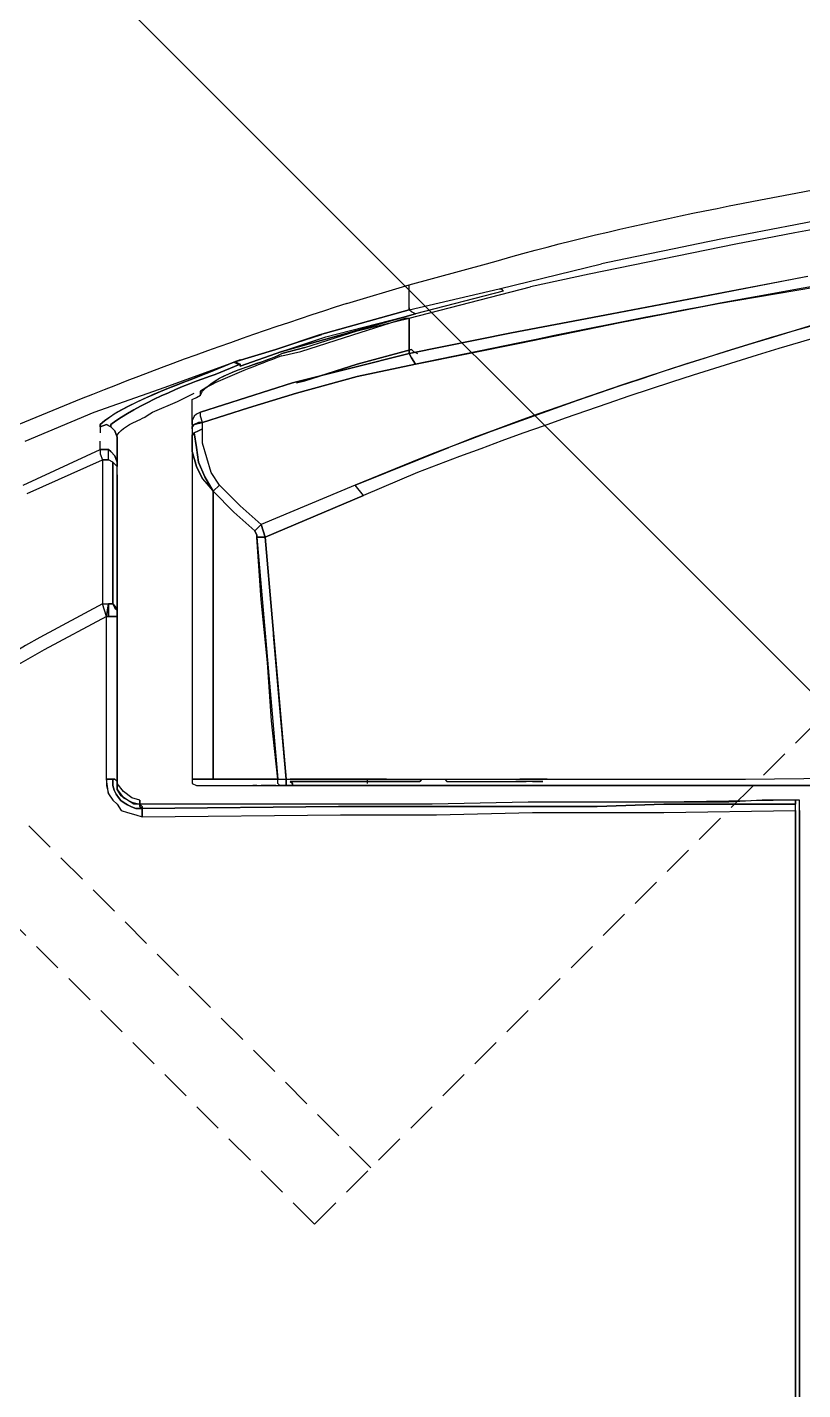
# Model space of a CAD drawing. Header units: millimetres. Extents: x 0 to 887, y -3549 to 0.
# Drawn here: x 218.15 to 224.56, y -2554.02 to -2542.75 of the extents above; entities that cross this region are included whole.
import ezdxf

# ---------------------------------------------------------------- set-up
doc = ezdxf.new("R2010")
doc.units = ezdxf.units.MM
doc.linetypes.add('HIDDEN', pattern=[0.375, 0.25, -0.125])
for name, color, linetype in [('02_(橋尚興華城後壁段)建築外部參考_TEST$0$A_建築_衛浴', 8, 'Continuous'), ('02_(橋尚興華城後壁段)排水底板管路外部參考$0$P_排水_配管線_SP', 6, 'Continuous'), ('03-P-另件', 51, 'HIDDEN'), ('TOILET', 9, 'Continuous')]:
    doc.layers.add(name, color=color, linetype=linetype)

# ---------------------------------------------------------------- blocks, each defined once
blk = doc.blocks.new('pbls100')
at = {"color": 0, "linetype": 'ByBlock'}
for p, q in [((-12.1, -6.36), (-12.1, 6.36)), ((-12.1, -5.7), (-2.9, -5.7)), ((-12.1, -6.36), (-2.9, -6.36))]:
    blk.add_line(p, q, dxfattribs=at)
blk = doc.blocks.new('*U47')
blk.add_blockref('pbls100', (0, 0))
blk = doc.blocks.new('A$C810d9bd0')
at = {"layer": '02_(橋尚興華城後壁段)建築外部參考_TEST$0$A_建築_衛浴'}
for p, q in [((94.265, -177.179), (94.903, -177.006)), ((95.007, -177.213), (95.853, -177.006)), ((97.562, -177.109), (95.939, -177.42)), ((96.751, -177.265), (97.545, -177.109)), ((93.747, -177.333), (94.265, -177.179)), ((94.265, -177.368), (94.265, -177.179)), ((94.265, -177.454), (95.266, -177.196)), ((94.265, -177.385), (95.007, -177.213)), ((95.007, -177.213), (95.025, -177.213)), ((95.025, -177.213), (95.042, -177.23)), ((96.82, -177.333), (97.631, -177.196)), ((95.042, -177.23), (94.317, -177.42)), ((95.939, -177.42), (96.751, -177.265)), ((96.008, -177.489), (96.82, -177.333)), ((93.523, -177.593), (94.265, -177.385)), ((94.265, -177.385), (93.523, -177.593)), ((94.317, -177.42), (93.575, -177.627)), ((93.575, -177.627), (94.317, -177.42)), ((93.575, -177.61), (94.317, -177.42)), ((94.265, -177.385), (94.265, -177.368)), ((94.265, -177.368), (94.265, -177.385)), ((94.282, -177.403), (94.265, -177.385)), ((94.317, -177.42), (94.282, -177.403)), ((95.11, -177.575), (95.939, -177.42)), ((95.939, -177.42), (95.11, -177.575)), ((93.402, -177.696), (93.833, -177.558)), ((93.799, -177.593), (94.23, -177.454)), ((93.833, -177.558), (94.265, -177.454)), ((94.23, -177.454), (94.265, -177.454)), ((94.265, -177.454), (94.265, -177.748)), ((94.265, -177.748), (94.265, -177.454)), ((95.179, -177.662), (96.008, -177.489)), ((93.54, -177.593), (93.108, -177.73)), ((93.16, -177.714), (93.523, -177.593)), ((93.523, -177.593), (93.16, -177.714)), ((93.211, -177.73), (93.575, -177.61)), ((93.575, -177.627), (93.211, -177.73)), ((93.211, -177.73), (93.575, -177.627)), ((93.367, -177.73), (93.799, -177.593)), ((94.265, -177.748), (95.11, -177.575)), ((95.11, -177.575), (94.265, -177.748)), ((95.162, -177.662), (94.317, -177.834)), ((94.317, -177.834), (95.179, -177.662)), ((92.814, -177.817), (93.16, -177.714)), ((93.16, -177.714), (92.814, -177.817)), ((93.211, -177.73), (92.866, -177.851)), ((92.866, -177.851), (93.211, -177.73)), ((92.866, -177.851), (93.211, -177.73)), ((93.402, -177.696), (93.211, -177.748)), ((93.211, -177.748), (93.402, -177.696)), ((93.211, -177.765), (93.367, -177.73)), ((94.265, -177.748), (93.781, -177.868)), ((93.781, -177.868), (94.265, -177.748)), ((94.282, -177.714), (93.833, -177.834)), ((93.833, -177.834), (94.282, -177.714)), ((94.282, -177.782), (94.265, -177.748)), ((94.265, -177.748), (94.282, -177.782)), ((94.282, -177.714), (94.299, -177.73)), ((94.317, -177.834), (94.282, -177.782)), ((94.282, -177.782), (94.317, -177.834)), ((94.299, -177.73), (94.333, -177.748)), ((92.245, -178.024), (92.814, -177.817)), ((92.814, -177.817), (92.607, -177.903)), ((92.607, -177.903), (92.814, -177.817)), ((92.866, -177.834), (92.659, -177.92)), ((92.659, -177.92), (92.866, -177.834)), ((92.866, -177.834), (92.659, -177.92)), ((92.866, -177.799), (92.814, -177.817)), ((92.814, -177.817), (92.849, -177.834)), ((92.832, -177.817), (92.866, -177.834)), ((92.849, -177.834), (92.866, -177.834)), ((92.866, -177.834), (92.866, -177.851)), ((92.866, -177.851), (92.866, -177.834)), ((92.866, -177.834), (92.866, -177.851)), ((93.781, -177.868), (93.298, -177.989)), ((93.298, -177.989), (93.781, -177.868)), ((93.833, -177.834), (93.402, -177.972)), ((93.402, -177.972), (93.833, -177.834)), ((94.317, -177.834), (93.833, -177.937)), ((93.833, -177.937), (94.317, -177.834)), ((93.298, -177.989), (92.538, -178.231)), ((92.538, -178.231), (93.298, -177.989)), ((93.833, -177.937), (93.332, -178.075)), ((93.332, -178.075), (93.833, -177.937)), ((93.332, -177.989), (93.402, -177.972)), ((93.402, -177.972), (93.332, -177.989)), ((91.658, -178.231), (92.245, -178.024)), ((92.349, -178.144), (92.486, -178.075)), ((92.469, -178.127), (92.504, -178.11)), ((92.469, -178.127), (92.504, -178.11)), ((92.469, -178.179), (92.469, -178.127)), ((92.469, -178.179), (92.469, -178.127)), ((92.504, -178.11), (92.538, -178.092)), ((92.504, -178.11), (92.538, -178.092)), ((92.538, -178.058), (92.59, -178.024)), ((92.59, -178.024), (92.538, -178.058)), ((92.538, -178.092), (92.556, -178.058)), ((92.538, -178.092), (92.538, -178.058)), ((93.332, -178.075), (92.935, -178.196)), ((92.935, -178.196), (93.332, -178.075)), ((91.088, -178.472), (91.658, -178.231)), ((92.141, -178.231), (92.349, -178.144)), ((92.469, -178.334), (92.469, -178.179)), ((92.538, -178.231), (92.504, -178.248)), ((92.538, -178.231), (92.504, -178.248)), ((92.538, -178.265), (92.538, -178.231)), ((92.538, -178.265), (92.538, -178.231)), ((92.935, -178.196), (92.556, -178.317)), ((92.556, -178.317), (92.935, -178.196)), ((91.761, -178.334), (91.709, -178.352)), ((91.709, -178.352), (91.709, -178.334)), ((91.709, -178.334), (91.709, -178.352)), ((91.709, -178.352), (91.761, -178.334)), ((91.761, -178.334), (91.709, -178.352)), ((91.709, -178.352), (91.709, -178.403)), ((91.796, -178.352), (91.761, -178.334)), ((91.761, -178.334), (91.796, -178.352)), ((91.796, -178.352), (91.761, -178.334)), ((91.796, -178.352), (91.796, -178.334)), ((91.796, -178.334), (91.796, -178.352)), ((91.796, -178.334), (91.796, -178.352)), ((91.831, -178.386), (91.796, -178.352)), ((91.796, -178.352), (91.831, -178.386)), ((92.486, -178.265), (92.469, -178.3)), ((92.486, -178.265), (92.469, -178.3)), ((92.469, -178.3), (92.469, -178.334)), ((92.469, -178.3), (92.469, -178.334)), ((92.469, -178.334), (92.469, -178.369)), ((92.469, -178.352), (92.486, -178.334)), ((92.486, -178.334), (92.469, -178.352)), ((92.469, -178.369), (92.469, -178.352)), ((92.469, -178.352), (92.469, -178.369)), ((92.504, -178.248), (92.486, -178.265)), ((92.504, -178.248), (92.486, -178.265)), ((92.486, -178.334), (92.556, -178.317)), ((92.521, -178.317), (92.486, -178.334)), ((92.556, -178.317), (92.521, -178.317)), ((92.556, -178.317), (92.538, -178.265)), ((92.556, -178.317), (92.538, -178.265)), ((92.556, -178.369), (92.556, -178.317)), ((92.556, -178.369), (92.556, -178.317)), ((91.848, -178.438), (91.831, -178.386)), ((91.831, -178.386), (91.848, -178.438)), ((91.848, -178.438), (91.848, -178.421)), ((91.848, -178.645), (91.848, -178.438)), ((91.848, -178.438), (91.848, -178.645)), ((91.848, -178.541), (91.848, -178.438)), ((92.469, -178.369), (92.469, -178.438)), ((92.469, -178.369), (92.469, -178.438)), ((92.486, -178.403), (92.469, -178.421)), ((92.469, -178.421), (92.486, -178.403)), ((92.469, -178.421), (92.469, -178.472)), ((92.469, -178.421), (92.469, -178.438)), ((92.469, -178.438), (92.469, -178.421)), ((92.469, -178.438), (92.469, -181.267)), ((92.469, -178.438), (92.469, -178.558)), ((92.469, -178.438), (92.469, -181.267)), ((92.469, -178.558), (92.469, -178.438)), ((92.521, -178.386), (92.486, -178.403)), ((92.486, -178.403), (92.521, -178.386)), ((92.486, -178.403), (92.504, -178.524)), ((92.504, -178.524), (92.486, -178.403)), ((92.556, -178.369), (92.521, -178.386)), ((92.521, -178.386), (92.556, -178.369)), ((92.556, -178.489), (92.556, -178.369)), ((92.556, -178.489), (92.556, -178.369)), ((91.071, -178.835), (91.709, -178.541)), ((91.709, -178.541), (91.709, -178.472)), ((91.709, -178.541), (91.709, -178.576)), ((91.778, -178.541), (91.709, -178.541)), ((91.709, -178.541), (91.778, -178.541)), ((91.778, -178.541), (91.709, -178.541)), ((91.709, -178.541), (91.709, -178.576)), ((91.709, -178.576), (91.727, -178.627)), ((91.709, -178.576), (91.727, -178.627)), ((91.778, -178.627), (91.778, -178.541)), ((91.778, -178.541), (91.796, -178.558)), ((91.778, -178.627), (91.778, -178.541)), ((91.778, -178.627), (91.778, -178.541)), ((91.778, -178.541), (91.796, -178.558)), ((91.796, -178.558), (91.778, -178.541)), ((91.796, -178.558), (91.831, -178.593)), ((91.831, -178.593), (91.796, -178.558)), ((91.848, -178.489), (91.848, -178.645)), ((92.469, -178.558), (92.504, -178.68)), ((92.504, -178.68), (92.469, -178.558)), ((92.504, -178.524), (92.521, -178.645)), ((92.521, -178.645), (92.504, -178.524)), ((92.59, -178.61), (92.556, -178.489)), ((92.59, -178.61), (92.556, -178.489)), ((93.816, -178.835), (94.593, -178.524)), ((91.106, -178.904), (91.727, -178.627)), ((91.727, -178.627), (91.778, -178.627)), ((91.727, -178.627), (91.727, -179.818)), ((91.778, -178.627), (91.727, -178.627)), ((91.727, -178.627), (91.778, -178.627)), ((91.727, -178.627), (91.727, -179.818)), ((91.813, -178.645), (91.778, -178.627)), ((91.813, -178.645), (91.778, -178.627)), ((91.813, -178.645), (91.778, -178.627)), ((91.813, -179.818), (91.813, -178.645)), ((91.831, -178.662), (91.813, -178.645)), ((91.813, -179.818), (91.813, -178.645)), ((91.813, -178.645), (91.813, -179.818)), ((91.831, -178.662), (91.813, -178.645)), ((91.813, -178.645), (91.831, -178.662)), ((91.831, -178.593), (91.848, -178.645)), ((91.848, -178.645), (91.831, -178.593)), ((91.848, -178.68), (91.831, -178.662)), ((91.848, -178.68), (91.831, -178.662)), ((91.831, -178.662), (91.848, -178.68)), ((91.848, -178.68), (91.848, -178.645)), ((91.848, -178.645), (91.848, -178.68)), ((91.848, -179.87), (91.848, -178.68)), ((91.848, -179.87), (91.848, -178.68)), ((92.504, -178.68), (92.556, -178.783)), ((92.556, -178.783), (92.504, -178.68)), ((92.521, -178.645), (92.573, -178.766)), ((92.573, -178.766), (92.521, -178.645)), ((92.625, -178.731), (92.59, -178.61)), ((92.625, -178.731), (92.59, -178.61)), ((94.282, -178.645), (93.816, -178.835)), ((91.848, -178.749), (91.848, -179.87)), ((92.556, -178.783), (92.642, -178.886)), ((92.607, -178.835), (92.556, -178.783)), ((92.573, -178.766), (92.642, -178.886)), ((92.642, -178.886), (92.573, -178.766)), ((92.694, -178.835), (92.625, -178.731)), ((92.694, -178.835), (92.625, -178.731)), ((94.333, -178.731), (93.885, -178.921)), ((92.642, -178.886), (92.607, -178.835)), ((92.642, -178.886), (92.694, -178.835)), ((92.694, -178.835), (92.642, -178.886)), ((92.642, -178.886), (92.814, -179.059)), ((92.814, -179.059), (92.642, -178.886)), ((92.642, -178.886), (92.642, -181.267)), ((92.642, -181.267), (92.642, -178.886)), ((92.866, -179.007), (92.694, -178.835)), ((92.866, -179.007), (92.694, -178.835)), ((93.816, -178.835), (93.039, -179.162)), ((93.816, -178.835), (93.039, -179.162)), ((93.885, -178.921), (93.816, -178.835)), ((93.039, -179.162), (92.866, -179.007)), ((93.039, -179.162), (92.866, -179.007)), ((93.074, -179.266), (93.885, -178.921)), ((93.885, -178.921), (93.074, -179.266)), ((92.814, -179.059), (92.987, -179.214)), ((92.987, -179.214), (92.814, -179.059)), ((93.039, -179.162), (92.987, -179.214)), ((92.987, -179.214), (93.039, -179.162)), ((92.987, -179.214), (93.004, -179.249)), ((93.004, -179.249), (92.987, -179.214)), ((93.004, -179.249), (93.004, -179.266)), ((93.004, -179.266), (93.004, -179.249)), ((93.039, -179.162), (93.056, -179.214)), ((93.056, -179.214), (93.039, -179.162)), ((93.056, -179.214), (93.074, -179.266)), ((93.074, -179.266), (93.056, -179.214)), ((93.074, -179.266), (93.004, -179.266)), ((93.004, -179.266), (93.177, -181.267)), ((93.004, -179.266), (93.074, -179.266)), ((93.039, -179.784), (93.004, -179.266)), ((93.246, -181.267), (93.074, -179.266)), ((93.074, -179.266), (93.246, -181.267)), ((91.727, -179.818), (91.209, -180.094)), ((91.727, -179.818), (91.778, -179.818)), ((91.727, -179.818), (91.778, -179.818)), ((91.761, -179.921), (91.727, -179.818)), ((91.761, -179.921), (91.727, -179.818)), ((91.727, -179.818), (91.778, -179.818)), ((91.761, -179.921), (91.778, -179.818)), ((91.778, -179.818), (91.761, -179.921)), ((91.778, -179.818), (91.813, -179.818)), ((91.778, -179.818), (91.813, -179.818)), ((91.813, -179.818), (91.778, -179.818)), ((91.778, -179.818), (91.778, -179.921)), ((91.813, -179.818), (91.831, -179.836)), ((91.813, -179.818), (91.831, -179.853)), ((91.831, -179.836), (91.813, -179.818)), ((93.091, -180.301), (93.039, -179.784)), ((91.761, -179.921), (91.244, -180.198)), ((91.761, -181.267), (91.761, -179.921)), ((91.848, -179.921), (91.761, -179.921)), ((91.761, -179.921), (91.848, -179.921)), ((91.761, -181.267), (91.761, -179.921)), ((91.778, -179.921), (91.761, -179.921)), ((91.778, -179.921), (91.848, -179.921)), ((91.831, -179.836), (91.848, -179.87)), ((91.848, -179.87), (91.831, -179.836)), ((91.831, -179.853), (91.848, -179.87)), ((91.848, -179.87), (91.848, -179.921)), ((91.848, -179.921), (91.848, -179.87)), ((91.848, -179.921), (91.848, -181.285)), ((91.848, -181.285), (91.848, -179.921)), ((91.848, -179.921), (91.848, -181.285)), ((93.143, -180.077), (93.143, -180.111)), ((93.194, -180.68), (93.143, -180.077)), ((93.143, -180.077), (93.246, -181.267)), ((93.125, -180.784), (93.091, -180.301)), ((93.246, -181.267), (93.194, -180.68)), ((93.177, -181.267), (93.125, -180.784)), ((91.778, -181.388), (91.761, -181.267)), ((91.761, -181.267), (91.813, -181.267)), ((91.813, -181.267), (91.761, -181.267)), ((91.813, -181.267), (91.761, -181.267)), ((91.761, -181.267), (91.761, -181.319)), ((91.813, -181.319), (91.813, -181.267)), ((91.813, -181.267), (91.813, -181.319)), ((91.813, -181.319), (91.813, -181.267)), ((91.813, -181.267), (91.831, -181.267)), ((91.831, -181.267), (91.813, -181.267)), ((91.831, -181.267), (91.813, -181.267)), ((91.831, -181.267), (91.848, -181.285)), ((91.848, -181.285), (91.831, -181.267)), ((91.848, -181.285), (91.831, -181.267)), ((91.848, -181.302), (91.848, -181.233)), ((91.848, -181.233), (91.848, -181.267)), ((91.848, -181.267), (91.848, -181.319)), ((92.469, -181.267), (92.469, -181.302)), ((92.642, -181.267), (92.469, -181.267)), ((92.469, -181.267), (92.469, -181.302)), ((92.469, -181.267), (92.642, -181.267)), ((92.642, -181.267), (92.573, -181.267)), ((92.573, -181.267), (92.642, -181.267)), ((93.177, -181.267), (92.642, -181.267)), ((92.642, -181.267), (93.177, -181.267)), ((92.866, -181.267), (92.763, -181.267)), ((92.763, -181.267), (92.866, -181.267)), ((92.935, -181.267), (93.074, -181.267)), ((93.108, -181.267), (92.953, -181.267)), ((93.108, -181.267), (92.97, -181.267)), ((92.97, -181.267), (93.108, -181.267)), ((93.091, -181.267), (93.108, -181.267)), ((93.108, -181.267), (93.091, -181.267)), ((93.177, -181.267), (93.108, -181.267)), ((93.108, -181.267), (93.177, -181.267)), ((93.125, -181.267), (93.108, -181.267)), ((93.177, -181.267), (93.246, -181.267)), ((93.177, -181.302), (93.177, -181.267)), ((93.177, -181.267), (93.246, -181.267)), ((93.177, -181.302), (93.177, -181.267)), ((93.211, -181.267), (93.246, -181.267)), ((93.246, -181.267), (95.128, -181.267)), ((93.246, -181.267), (93.246, -181.319)), ((93.246, -181.319), (93.246, -181.267)), ((93.246, -181.267), (95.128, -181.267)), ((93.575, -181.267), (93.281, -181.267)), ((94.006, -181.267), (93.281, -181.267)), ((93.281, -181.267), (93.729, -181.267)), ((93.902, -181.267), (93.298, -181.267)), ((93.298, -181.267), (93.575, -181.267)), ((93.298, -181.267), (94.006, -181.267)), ((93.92, -181.267), (93.902, -181.267)), ((93.92, -181.302), (93.92, -181.267)), ((94.006, -181.267), (94.075, -181.267)), ((94.075, -181.267), (94.006, -181.267)), ((94.368, -181.267), (94.351, -181.285)), ((94.351, -181.285), (94.368, -181.267)), ((94.558, -181.267), (94.576, -181.285)), ((95.128, -181.267), (95.68, -181.267)), ((95.249, -181.267), (95.179, -181.267)), ((95.179, -181.267), (95.249, -181.267)), ((95.266, -181.267), (95.249, -181.267)), ((95.266, -181.267), (95.404, -181.267)), ((95.404, -181.267), (95.266, -181.267)), ((95.68, -181.267), (97.044, -181.267)), ((97.044, -181.267), (98.373, -181.25)), ((91.761, -181.319), (91.778, -181.388)), ((91.778, -181.388), (91.813, -181.439)), ((91.848, -181.285), (91.848, -181.353)), ((91.848, -181.285), (91.848, -181.353)), ((91.848, -181.353), (91.848, -181.285)), ((91.9, -181.37), (91.848, -181.302)), ((91.848, -181.353), (91.9, -181.422)), ((91.848, -181.353), (91.9, -181.422)), ((91.882, -181.405), (91.848, -181.353)), ((91.969, -181.422), (91.9, -181.37)), ((92.469, -181.302), (92.504, -181.319)), ((92.469, -181.302), (92.504, -181.319)), ((92.504, -181.319), (92.659, -181.319)), ((92.504, -181.319), (92.659, -181.319)), ((92.659, -181.319), (93.194, -181.319)), ((92.659, -181.319), (93.194, -181.319)), ((93.004, -181.319), (92.97, -181.319)), ((92.97, -181.319), (93.056, -181.319)), ((92.97, -181.319), (93.074, -181.319)), ((93.074, -181.319), (93.039, -181.319)), ((93.16, -181.319), (93.074, -181.319)), ((93.194, -181.319), (93.177, -181.302)), ((93.194, -181.319), (93.177, -181.302)), ((93.246, -181.319), (93.194, -181.319)), ((93.194, -181.319), (93.246, -181.319)), ((93.246, -181.319), (95.11, -181.319)), ((95.11, -181.319), (93.246, -181.319)), ((93.298, -181.319), (93.263, -181.319)), ((94.333, -181.285), (93.281, -181.285)), ((93.281, -181.285), (94.333, -181.285)), ((93.298, -181.302), (93.281, -181.285)), ((93.281, -181.285), (93.298, -181.302)), ((93.298, -181.319), (93.298, -181.302)), ((93.298, -181.302), (93.298, -181.319)), ((94.351, -181.319), (93.298, -181.319)), ((93.971, -181.319), (93.298, -181.319)), ((93.298, -181.319), (93.712, -181.319)), ((93.298, -181.319), (93.575, -181.319)), ((94.351, -181.285), (94.333, -181.285)), ((94.333, -181.285), (94.351, -181.285)), ((94.403, -181.319), (94.351, -181.319)), ((94.645, -181.319), (94.541, -181.319)), ((94.576, -181.285), (94.627, -181.285)), ((94.627, -181.285), (95.007, -181.285)), ((94.627, -181.285), (95.007, -181.285)), ((95.025, -181.319), (94.645, -181.319)), ((95.007, -181.285), (95.094, -181.285)), ((95.007, -181.285), (95.232, -181.285)), ((95.387, -181.319), (95.025, -181.319)), ((95.11, -181.319), (95.542, -181.319)), ((95.542, -181.319), (95.11, -181.319)), ((95.37, -181.285), (95.145, -181.285)), ((95.283, -181.285), (95.37, -181.285)), ((95.456, -181.319), (95.387, -181.319)), ((95.542, -181.319), (95.663, -181.319)), ((95.663, -181.319), (95.542, -181.319)), ((95.663, -181.319), (98.356, -181.319)), ((98.356, -181.319), (95.663, -181.319)), ((91.813, -181.439), (91.848, -181.474)), ((91.848, -181.474), (91.882, -181.526)), ((91.934, -181.439), (91.882, -181.405)), ((91.9, -181.422), (91.969, -181.457)), ((91.9, -181.422), (91.969, -181.457)), ((91.986, -181.474), (91.934, -181.439)), ((92.037, -181.439), (91.969, -181.422)), ((91.969, -181.457), (92.037, -181.474)), ((91.969, -181.457), (92.037, -181.474)), ((92.037, -181.474), (91.986, -181.474)), ((92.055, -181.509), (92.003, -181.509)), ((92.003, -181.509), (92.055, -181.509)), ((92.055, -181.509), (92.003, -181.509)), ((92.037, -181.474), (92.037, -181.439)), ((92.037, -181.474), (92.037, -181.439)), ((92.037, -181.439), (92.037, -181.474)), ((94.454, -181.474), (92.037, -181.474)), ((92.037, -181.474), (92.037, -181.492)), ((92.037, -181.492), (92.037, -181.474)), ((92.037, -181.474), (92.055, -181.492)), ((92.037, -181.492), (92.055, -181.509)), ((92.055, -181.509), (92.037, -181.492)), ((93.678, -181.492), (92.055, -181.509)), ((92.055, -181.492), (92.055, -181.509)), ((93.678, -181.492), (92.055, -181.509)), ((92.055, -181.509), (93.678, -181.492)), ((92.055, -181.509), (92.055, -181.578)), ((92.055, -181.509), (92.055, -181.578)), ((92.055, -181.578), (92.055, -181.509)), ((95.266, -181.492), (93.678, -181.492)), ((95.266, -181.492), (93.678, -181.492)), ((93.678, -181.492), (95.266, -181.492)), ((95.249, -181.457), (94.454, -181.474)), ((96.906, -181.457), (95.249, -181.457)), ((96.354, -181.457), (95.249, -181.457)), ((95.819, -181.492), (95.266, -181.492)), ((95.266, -181.492), (95.819, -181.492)), ((95.819, -181.492), (95.266, -181.492)), ((96.371, -181.474), (95.819, -181.492)), ((95.819, -181.492), (96.371, -181.474)), ((96.371, -181.474), (95.819, -181.492)), ((97.459, -181.439), (96.354, -181.457)), ((97.459, -181.474), (96.371, -181.474)), ((96.371, -181.474), (97.459, -181.474)), ((97.459, -181.474), (96.371, -181.474)), ((97.182, -181.439), (96.906, -181.457)), ((97.493, -181.439), (97.182, -181.439)), ((97.459, -181.439), (97.459, -181.474)), ((97.459, -181.474), (97.459, -181.439)), ((97.459, -181.526), (97.459, -181.474)), ((97.459, -181.526), (97.459, -181.474)), ((97.493, -181.526), (97.493, -181.439)), ((91.882, -181.526), (91.934, -181.543)), ((91.934, -181.543), (92.003, -181.561)), ((92.003, -181.561), (92.055, -181.578)), ((92.003, -181.561), (92.055, -181.578)), ((92.055, -181.578), (93.695, -181.561)), ((92.055, -181.578), (93.695, -181.561)), ((93.695, -181.561), (94.489, -181.561)), ((93.695, -181.561), (94.489, -181.561)), ((94.489, -181.561), (95.283, -181.543)), ((94.489, -181.561), (95.283, -181.543)), ((95.283, -181.543), (96.371, -181.543)), ((95.283, -181.543), (96.371, -181.543)), ((96.371, -181.543), (97.459, -181.526)), ((96.371, -181.543), (97.459, -181.526)), ((97.459, -181.526), (97.459, -182.095)), ((97.459, -196.449), (97.459, -181.526)), ((97.493, -196.449), (97.493, -181.526)), ((97.493, -181.526), (97.493, -196.449))]:
    blk.add_line(p, q, dxfattribs=at)
for centre, radius, start, end in [((112.919, -258.127), 82.834, 91.33198, 102.30441), ((112.915, -257.288), 82.075, 92.86094, 101.99804), ((109.055, -216.58), 40.712, 102.3834, 110.8078), ((111.876, -258.036), 82.094, 98.28397, 101.7471), ((109.442, -217.862), 41.946, 102.9892, 111.1114), ((103.692, -208.487), 32.702, 107.704, 113.3917)]:
    blk.add_arc(centre, radius, start, end, dxfattribs=at)
for points in [[(94.903, -177.006), (95.975, -176.692), (97.035, -176.496), (98.131, -176.298)], [(99.962, -176.885), (98.037, -177.362), (96.125, -177.907), (94.282, -178.645)], [(92.556, -178.058), (92.706, -177.89), (93.021, -177.842), (93.211, -177.748)], [(92.59, -178.024), (92.768, -177.876), (93.008, -177.846), (93.211, -177.748)], [(93.211, -177.765), (93.001, -177.846), (92.792, -177.924), (92.59, -178.024)], [(92.607, -177.903), (92.39, -177.989), (91.883, -178.171), (91.709, -178.334)], [(91.709, -178.334), (91.869, -178.171), (92.398, -177.99), (92.607, -177.903)], [(92.659, -177.92), (92.403, -178.005), (92.015, -178.171), (91.796, -178.334)], [(91.796, -178.334), (92.015, -178.171), (92.403, -178.005), (92.659, -177.92)], [(91.796, -178.334), (92.015, -178.171), (92.403, -178.005), (92.659, -177.92)], [(91.848, -178.421), (91.943, -178.305), (92.02, -178.321), (92.141, -178.231)], [(91.209, -180.094), (88.697, -181.548), (86.706, -183.443), (85.408, -186.063)], [(91.244, -180.198), (88.777, -181.595), (86.762, -183.561), (85.495, -186.115)], [(91.813, -181.319), (91.842, -181.433), (91.901, -181.471), (92.003, -181.509)], [(92.003, -181.509), (91.901, -181.471), (91.842, -181.433), (91.813, -181.319)], [(92.003, -181.509), (91.901, -181.471), (91.842, -181.433), (91.813, -181.319)], [(97.459, -182.095), (97.459, -186.759), (97.459, -191.423), (97.459, -196.087)]]:
    blk.add_open_spline(points, degree=3, dxfattribs=at)
at = {"layer": '02_(橋尚興華城後壁段)排水底板管路外部參考$0$P_排水_配管線_SP', "ltscale": 0.8}
blk.add_line((89.021, -171.979), (113.673, -196.63), dxfattribs=at)
at = {"layer": 'TOILET'}
for p, q in [((94.265, -177.179), (94.903, -177.006)), ((95.007, -177.213), (95.853, -177.006)), ((97.562, -177.109), (95.939, -177.42)), ((96.751, -177.265), (97.545, -177.109)), ((93.747, -177.333), (94.265, -177.179)), ((94.265, -177.368), (94.265, -177.179)), ((94.265, -177.454), (95.266, -177.196)), ((94.265, -177.385), (95.007, -177.213)), ((95.007, -177.213), (95.025, -177.213)), ((95.025, -177.213), (95.042, -177.23)), ((96.82, -177.333), (97.631, -177.196)), ((95.042, -177.23), (94.317, -177.42)), ((95.939, -177.42), (96.751, -177.265)), ((96.008, -177.489), (96.82, -177.333)), ((93.523, -177.593), (94.265, -177.385)), ((94.265, -177.385), (93.523, -177.593)), ((94.317, -177.42), (93.575, -177.627)), ((93.575, -177.627), (94.317, -177.42)), ((93.575, -177.61), (94.317, -177.42)), ((94.265, -177.385), (94.265, -177.368)), ((94.265, -177.368), (94.265, -177.385)), ((94.282, -177.403), (94.265, -177.385)), ((94.317, -177.42), (94.282, -177.403)), ((95.11, -177.575), (95.939, -177.42)), ((95.939, -177.42), (95.11, -177.575)), ((93.402, -177.696), (93.833, -177.558)), ((93.799, -177.593), (94.23, -177.454)), ((93.833, -177.558), (94.265, -177.454)), ((94.23, -177.454), (94.265, -177.454)), ((94.265, -177.454), (94.265, -177.454)), ((94.265, -177.454), (94.265, -177.748)), ((94.265, -177.748), (94.265, -177.454)), ((95.179, -177.662), (96.008, -177.489)), ((93.54, -177.593), (93.108, -177.73)), ((93.16, -177.714), (93.523, -177.593)), ((93.523, -177.593), (93.16, -177.714)), ((93.211, -177.73), (93.575, -177.61)), ((93.575, -177.627), (93.211, -177.73)), ((93.211, -177.73), (93.575, -177.627)), ((93.367, -177.73), (93.799, -177.593)), ((94.265, -177.748), (95.11, -177.575)), ((95.11, -177.575), (94.265, -177.748)), ((95.162, -177.662), (94.317, -177.834)), ((94.317, -177.834), (95.179, -177.662)), ((92.814, -177.817), (93.16, -177.714)), ((93.16, -177.714), (92.814, -177.817)), ((93.211, -177.73), (92.866, -177.851)), ((92.866, -177.851), (93.211, -177.73)), ((92.866, -177.851), (93.211, -177.73)), ((93.402, -177.696), (93.211, -177.748)), ((93.211, -177.748), (93.402, -177.696)), ((93.211, -177.765), (93.367, -177.73)), ((94.265, -177.748), (93.781, -177.868)), ((93.781, -177.868), (94.265, -177.748)), ((94.282, -177.714), (93.833, -177.834)), ((93.833, -177.834), (94.282, -177.714)), ((94.282, -177.782), (94.265, -177.748)), ((94.265, -177.748), (94.282, -177.782)), ((94.282, -177.714), (94.299, -177.73)), ((94.317, -177.834), (94.282, -177.782)), ((94.282, -177.782), (94.317, -177.834)), ((94.299, -177.73), (94.333, -177.748)), ((92.245, -178.024), (92.814, -177.817)), ((92.814, -177.817), (92.607, -177.903)), ((92.607, -177.903), (92.814, -177.817)), ((92.866, -177.834), (92.659, -177.92)), ((92.659, -177.92), (92.866, -177.834)), ((92.866, -177.834), (92.659, -177.92)), ((92.866, -177.799), (92.814, -177.817)), ((92.814, -177.817), (92.849, -177.834)), ((92.832, -177.817), (92.866, -177.834)), ((92.849, -177.834), (92.866, -177.834)), ((92.866, -177.834), (92.866, -177.851)), ((92.866, -177.851), (92.866, -177.834)), ((92.866, -177.834), (92.866, -177.851)), ((93.781, -177.868), (93.298, -177.989)), ((93.298, -177.989), (93.781, -177.868)), ((93.833, -177.834), (93.402, -177.972)), ((93.402, -177.972), (93.833, -177.834)), ((94.317, -177.834), (93.833, -177.937)), ((93.833, -177.937), (94.317, -177.834)), ((94.317, -177.834), (94.317, -177.834)), ((93.298, -177.989), (92.538, -178.231)), ((92.538, -178.231), (93.298, -177.989)), ((93.833, -177.937), (93.332, -178.075)), ((93.332, -178.075), (93.833, -177.937)), ((93.332, -177.989), (93.402, -177.972)), ((93.402, -177.972), (93.332, -177.989)), ((91.658, -178.231), (92.245, -178.024)), ((92.349, -178.144), (92.486, -178.075)), ((92.469, -178.127), (92.504, -178.11)), ((92.469, -178.127), (92.504, -178.11)), ((92.469, -178.179), (92.469, -178.127)), ((92.469, -178.179), (92.469, -178.127)), ((92.504, -178.11), (92.538, -178.092)), ((92.504, -178.11), (92.538, -178.092)), ((92.538, -178.058), (92.59, -178.024)), ((92.59, -178.024), (92.538, -178.058)), ((92.538, -178.092), (92.556, -178.058)), ((92.538, -178.092), (92.538, -178.058)), ((93.332, -178.075), (92.935, -178.196)), ((92.935, -178.196), (93.332, -178.075)), ((91.088, -178.472), (91.658, -178.231)), ((92.141, -178.231), (92.349, -178.144)), ((92.469, -178.334), (92.469, -178.179)), ((92.538, -178.231), (92.504, -178.248)), ((92.538, -178.231), (92.504, -178.248)), ((92.538, -178.265), (92.538, -178.231)), ((92.538, -178.265), (92.538, -178.231)), ((92.935, -178.196), (92.556, -178.317)), ((92.556, -178.317), (92.935, -178.196)), ((91.761, -178.334), (91.709, -178.352)), ((91.709, -178.352), (91.709, -178.334)), ((91.709, -178.334), (91.709, -178.352)), ((91.709, -178.352), (91.761, -178.334)), ((91.761, -178.334), (91.709, -178.352)), ((91.709, -178.352), (91.709, -178.403)), ((91.796, -178.352), (91.761, -178.334)), ((91.761, -178.334), (91.796, -178.352)), ((91.796, -178.352), (91.761, -178.334)), ((91.796, -178.352), (91.796, -178.334)), ((91.796, -178.334), (91.796, -178.352)), ((91.796, -178.334), (91.796, -178.352)), ((91.831, -178.386), (91.796, -178.352)), ((91.796, -178.352), (91.831, -178.386)), ((92.486, -178.265), (92.469, -178.3)), ((92.486, -178.265), (92.469, -178.3)), ((92.469, -178.3), (92.469, -178.334)), ((92.469, -178.3), (92.469, -178.334)), ((92.469, -178.334), (92.469, -178.369)), ((92.469, -178.352), (92.486, -178.334)), ((92.486, -178.334), (92.469, -178.352)), ((92.469, -178.369), (92.469, -178.352)), ((92.469, -178.352), (92.469, -178.369)), ((92.504, -178.248), (92.486, -178.265)), ((92.504, -178.248), (92.486, -178.265)), ((92.486, -178.334), (92.556, -178.317)), ((92.521, -178.317), (92.486, -178.334)), ((92.556, -178.317), (92.521, -178.317)), ((92.556, -178.317), (92.538, -178.265)), ((92.556, -178.317), (92.538, -178.265)), ((92.556, -178.369), (92.556, -178.317)), ((92.556, -178.369), (92.556, -178.317)), ((91.848, -178.438), (91.831, -178.386)), ((91.831, -178.386), (91.848, -178.438)), ((91.848, -178.438), (91.848, -178.421)), ((91.848, -178.645), (91.848, -178.438)), ((91.848, -178.438), (91.848, -178.645)), ((91.848, -178.541), (91.848, -178.438)), ((92.469, -178.369), (92.469, -178.438)), ((92.469, -178.369), (92.469, -178.438)), ((92.486, -178.403), (92.469, -178.421)), ((92.469, -178.421), (92.486, -178.403)), ((92.469, -178.421), (92.469, -178.472)), ((92.469, -178.421), (92.469, -178.438)), ((92.469, -178.438), (92.469, -178.421)), ((92.469, -178.438), (92.469, -181.267)), ((92.469, -178.438), (92.469, -178.558)), ((92.469, -178.438), (92.469, -181.267)), ((92.469, -178.558), (92.469, -178.438)), ((92.521, -178.386), (92.486, -178.403)), ((92.486, -178.403), (92.521, -178.386)), ((92.486, -178.403), (92.504, -178.524)), ((92.504, -178.524), (92.486, -178.403)), ((92.556, -178.369), (92.521, -178.386)), ((92.521, -178.386), (92.556, -178.369)), ((92.556, -178.489), (92.556, -178.369)), ((92.556, -178.489), (92.556, -178.369)), ((91.071, -178.835), (91.709, -178.541)), ((91.709, -178.541), (91.709, -178.472)), ((91.709, -178.541), (91.709, -178.576)), ((91.778, -178.541), (91.709, -178.541)), ((91.709, -178.541), (91.778, -178.541)), ((91.778, -178.541), (91.709, -178.541)), ((91.709, -178.541), (91.709, -178.576)), ((91.709, -178.576), (91.727, -178.627)), ((91.709, -178.576), (91.727, -178.627)), ((91.778, -178.627), (91.778, -178.541)), ((91.778, -178.541), (91.796, -178.558)), ((91.778, -178.627), (91.778, -178.541)), ((91.778, -178.627), (91.778, -178.541)), ((91.778, -178.541), (91.796, -178.558)), ((91.796, -178.558), (91.778, -178.541)), ((91.796, -178.558), (91.831, -178.593)), ((91.831, -178.593), (91.796, -178.558)), ((91.848, -178.489), (91.848, -178.645)), ((92.469, -178.558), (92.504, -178.68)), ((92.504, -178.68), (92.469, -178.558)), ((92.504, -178.524), (92.521, -178.645)), ((92.521, -178.645), (92.504, -178.524)), ((92.59, -178.61), (92.556, -178.489)), ((92.59, -178.61), (92.556, -178.489)), ((93.816, -178.835), (94.593, -178.524)), ((91.106, -178.904), (91.727, -178.627)), ((91.727, -178.627), (91.778, -178.627)), ((91.727, -178.627), (91.727, -179.818)), ((91.778, -178.627), (91.727, -178.627)), ((91.727, -178.627), (91.778, -178.627)), ((91.727, -178.627), (91.727, -179.818)), ((91.813, -178.645), (91.778, -178.627)), ((91.813, -178.645), (91.778, -178.627)), ((91.813, -178.645), (91.778, -178.627)), ((91.813, -179.818), (91.813, -178.645)), ((91.831, -178.662), (91.813, -178.645)), ((91.813, -179.818), (91.813, -178.645)), ((91.813, -178.645), (91.813, -179.818)), ((91.831, -178.662), (91.813, -178.645)), ((91.813, -178.645), (91.831, -178.662)), ((91.831, -178.593), (91.848, -178.645)), ((91.848, -178.645), (91.831, -178.593)), ((91.848, -178.68), (91.831, -178.662)), ((91.848, -178.68), (91.831, -178.662)), ((91.831, -178.662), (91.848, -178.68)), ((91.848, -178.68), (91.848, -178.645)), ((91.848, -178.645), (91.848, -178.68)), ((91.848, -179.87), (91.848, -178.68)), ((91.848, -179.87), (91.848, -178.68)), ((92.504, -178.68), (92.556, -178.783)), ((92.556, -178.783), (92.504, -178.68)), ((92.521, -178.645), (92.573, -178.766)), ((92.573, -178.766), (92.521, -178.645)), ((92.625, -178.731), (92.59, -178.61)), ((92.625, -178.731), (92.59, -178.61)), ((94.282, -178.645), (93.816, -178.835)), ((91.848, -178.749), (91.848, -179.87)), ((92.556, -178.783), (92.642, -178.886)), ((92.607, -178.835), (92.556, -178.783)), ((92.573, -178.766), (92.642, -178.886)), ((92.642, -178.886), (92.573, -178.766)), ((92.694, -178.835), (92.625, -178.731)), ((92.694, -178.835), (92.625, -178.731)), ((94.333, -178.731), (93.885, -178.921)), ((92.642, -178.886), (92.607, -178.835)), ((92.642, -178.886), (92.694, -178.835)), ((92.694, -178.835), (92.642, -178.886)), ((92.642, -178.886), (92.814, -179.059)), ((92.814, -179.059), (92.642, -178.886)), ((92.642, -178.886), (92.642, -181.267)), ((92.642, -181.267), (92.642, -178.886)), ((92.866, -179.007), (92.694, -178.835)), ((92.866, -179.007), (92.694, -178.835)), ((93.816, -178.835), (93.039, -179.162)), ((93.816, -178.835), (93.039, -179.162)), ((93.885, -178.921), (93.816, -178.835)), ((93.039, -179.162), (92.866, -179.007)), ((93.039, -179.162), (92.866, -179.007)), ((93.074, -179.266), (93.885, -178.921)), ((93.885, -178.921), (93.074, -179.266)), ((92.814, -179.059), (92.987, -179.214)), ((92.987, -179.214), (92.814, -179.059)), ((93.039, -179.162), (92.987, -179.214)), ((92.987, -179.214), (93.039, -179.162)), ((92.987, -179.214), (93.004, -179.249)), ((93.004, -179.249), (92.987, -179.214)), ((93.004, -179.249), (93.004, -179.266)), ((93.004, -179.266), (93.004, -179.249)), ((93.039, -179.162), (93.056, -179.214)), ((93.056, -179.214), (93.039, -179.162)), ((93.056, -179.214), (93.074, -179.266)), ((93.074, -179.266), (93.056, -179.214)), ((93.074, -179.266), (93.004, -179.266)), ((93.004, -179.266), (93.177, -181.267)), ((93.004, -179.266), (93.074, -179.266)), ((93.039, -179.784), (93.004, -179.266)), ((93.246, -181.267), (93.074, -179.266)), ((93.074, -179.266), (93.246, -181.267)), ((91.727, -179.818), (91.209, -180.094)), ((91.727, -179.818), (91.778, -179.818)), ((91.727, -179.818), (91.778, -179.818)), ((91.761, -179.921), (91.727, -179.818)), ((91.761, -179.921), (91.727, -179.818)), ((91.727, -179.818), (91.778, -179.818)), ((91.761, -179.921), (91.778, -179.818)), ((91.778, -179.818), (91.761, -179.921)), ((91.778, -179.818), (91.813, -179.818)), ((91.778, -179.818), (91.813, -179.818)), ((91.813, -179.818), (91.778, -179.818)), ((91.778, -179.818), (91.778, -179.921)), ((91.813, -179.818), (91.831, -179.836)), ((91.813, -179.818), (91.831, -179.853)), ((91.831, -179.836), (91.813, -179.818)), ((93.091, -180.301), (93.039, -179.784)), ((91.761, -179.921), (91.244, -180.198)), ((91.761, -181.267), (91.761, -179.921)), ((91.848, -179.921), (91.761, -179.921)), ((91.761, -179.921), (91.848, -179.921)), ((91.761, -181.267), (91.761, -179.921)), ((91.778, -179.921), (91.761, -179.921)), ((91.778, -179.921), (91.848, -179.921)), ((91.831, -179.836), (91.848, -179.87)), ((91.848, -179.87), (91.831, -179.836)), ((91.831, -179.853), (91.848, -179.87)), ((91.848, -179.87), (91.848, -179.921)), ((91.848, -179.921), (91.848, -179.87)), ((91.848, -179.921), (91.848, -181.285)), ((91.848, -181.285), (91.848, -179.921)), ((91.848, -179.921), (91.848, -181.285)), ((93.143, -180.077), (93.143, -180.111)), ((93.194, -180.68), (93.143, -180.077)), ((93.143, -180.077), (93.246, -181.267)), ((93.125, -180.784), (93.091, -180.301)), ((93.246, -181.267), (93.194, -180.68)), ((93.177, -181.267), (93.125, -180.784)), ((91.778, -181.388), (91.761, -181.267)), ((91.761, -181.267), (91.813, -181.267)), ((91.813, -181.267), (91.761, -181.267)), ((91.813, -181.267), (91.761, -181.267)), ((91.761, -181.267), (91.761, -181.319)), ((91.813, -181.319), (91.813, -181.267)), ((91.813, -181.267), (91.813, -181.319)), ((91.813, -181.319), (91.813, -181.267)), ((91.813, -181.267), (91.831, -181.267)), ((91.831, -181.267), (91.813, -181.267)), ((91.831, -181.267), (91.813, -181.267)), ((91.831, -181.267), (91.848, -181.285)), ((91.848, -181.285), (91.831, -181.267)), ((91.848, -181.285), (91.831, -181.267)), ((91.848, -181.302), (91.848, -181.233)), ((91.848, -181.233), (91.848, -181.267)), ((91.848, -181.267), (91.848, -181.319)), ((92.469, -181.267), (92.469, -181.302)), ((92.642, -181.267), (92.469, -181.267)), ((92.469, -181.267), (92.469, -181.302)), ((92.469, -181.267), (92.642, -181.267)), ((92.642, -181.267), (92.573, -181.267)), ((92.573, -181.267), (92.642, -181.267)), ((93.177, -181.267), (92.642, -181.267)), ((92.642, -181.267), (93.177, -181.267)), ((92.763, -181.267), (92.763, -181.267)), ((92.866, -181.267), (92.763, -181.267)), ((92.763, -181.267), (92.866, -181.267)), ((92.935, -181.267), (93.074, -181.267)), ((93.108, -181.267), (92.953, -181.267)), ((93.108, -181.267), (92.97, -181.267)), ((92.97, -181.267), (93.108, -181.267)), ((93.091, -181.267), (93.108, -181.267)), ((93.108, -181.267), (93.091, -181.267)), ((93.177, -181.267), (93.108, -181.267)), ((93.108, -181.267), (93.177, -181.267)), ((93.125, -181.267), (93.108, -181.267)), ((93.177, -181.267), (93.246, -181.267)), ((93.177, -181.302), (93.177, -181.267)), ((93.177, -181.267), (93.246, -181.267)), ((93.177, -181.302), (93.177, -181.267)), ((93.211, -181.267), (93.246, -181.267)), ((93.246, -181.267), (95.128, -181.267)), ((93.246, -181.267), (93.246, -181.319)), ((93.246, -181.319), (93.246, -181.267)), ((93.246, -181.267), (95.128, -181.267)), ((93.575, -181.267), (93.281, -181.267)), ((94.006, -181.267), (93.281, -181.267)), ((93.281, -181.267), (93.729, -181.267)), ((93.902, -181.267), (93.298, -181.267)), ((93.298, -181.267), (93.575, -181.267)), ((93.298, -181.267), (94.006, -181.267)), ((93.92, -181.267), (93.902, -181.267)), ((93.92, -181.302), (93.92, -181.267)), ((94.006, -181.267), (94.075, -181.267)), ((94.075, -181.267), (94.006, -181.267)), ((94.368, -181.267), (94.351, -181.285)), ((94.351, -181.285), (94.368, -181.267)), ((94.558, -181.267), (94.576, -181.285)), ((95.128, -181.267), (95.68, -181.267)), ((95.249, -181.267), (95.179, -181.267)), ((95.179, -181.267), (95.249, -181.267)), ((95.266, -181.267), (95.249, -181.267)), ((95.266, -181.267), (95.404, -181.267)), ((95.404, -181.267), (95.266, -181.267)), ((95.68, -181.267), (97.044, -181.267)), ((97.044, -181.267), (98.373, -181.25)), ((91.761, -181.319), (91.778, -181.388)), ((91.778, -181.388), (91.813, -181.439)), ((91.848, -181.285), (91.848, -181.353)), ((91.848, -181.285), (91.848, -181.353)), ((91.848, -181.353), (91.848, -181.285)), ((91.9, -181.37), (91.848, -181.302)), ((91.848, -181.353), (91.9, -181.422)), ((91.848, -181.353), (91.9, -181.422)), ((91.882, -181.405), (91.848, -181.353)), ((91.969, -181.422), (91.9, -181.37)), ((92.469, -181.302), (92.504, -181.319)), ((92.469, -181.302), (92.504, -181.319)), ((92.504, -181.319), (92.659, -181.319)), ((92.504, -181.319), (92.659, -181.319)), ((92.659, -181.319), (93.194, -181.319)), ((92.659, -181.319), (93.194, -181.319)), ((92.711, -181.319), (92.711, -181.319)), ((93.004, -181.319), (92.97, -181.319)), ((92.97, -181.319), (93.056, -181.319)), ((92.97, -181.319), (93.074, -181.319)), ((93.074, -181.319), (93.039, -181.319)), ((93.16, -181.319), (93.074, -181.319)), ((93.194, -181.319), (93.177, -181.302)), ((93.194, -181.319), (93.177, -181.302)), ((93.246, -181.319), (93.194, -181.319)), ((93.194, -181.319), (93.246, -181.319)), ((93.246, -181.319), (95.11, -181.319)), ((95.11, -181.319), (93.246, -181.319)), ((93.298, -181.319), (93.263, -181.319)), ((94.333, -181.285), (93.281, -181.285)), ((93.281, -181.285), (94.333, -181.285)), ((93.298, -181.302), (93.281, -181.285)), ((93.281, -181.285), (93.298, -181.302)), ((93.298, -181.319), (93.298, -181.302)), ((93.298, -181.302), (93.298, -181.319)), ((94.351, -181.319), (93.298, -181.319)), ((93.971, -181.319), (93.298, -181.319)), ((93.298, -181.319), (93.712, -181.319)), ((93.298, -181.319), (93.575, -181.319)), ((94.351, -181.285), (94.333, -181.285)), ((94.333, -181.285), (94.351, -181.285)), ((94.403, -181.319), (94.351, -181.319)), ((94.645, -181.319), (94.541, -181.319)), ((94.576, -181.285), (94.627, -181.285)), ((94.627, -181.285), (95.007, -181.285)), ((94.627, -181.285), (95.007, -181.285)), ((95.025, -181.319), (94.645, -181.319)), ((95.007, -181.285), (95.094, -181.285)), ((95.007, -181.285), (95.232, -181.285)), ((95.387, -181.319), (95.025, -181.319)), ((95.11, -181.319), (95.542, -181.319)), ((95.542, -181.319), (95.11, -181.319)), ((95.37, -181.285), (95.145, -181.285)), ((95.283, -181.285), (95.37, -181.285)), ((95.301, -181.319), (95.301, -181.319)), ((95.456, -181.319), (95.387, -181.319)), ((95.542, -181.319), (95.663, -181.319)), ((95.663, -181.319), (95.542, -181.319)), ((95.663, -181.319), (98.356, -181.319)), ((98.356, -181.319), (95.663, -181.319)), ((91.813, -181.439), (91.848, -181.474)), ((91.848, -181.474), (91.882, -181.526)), ((91.934, -181.439), (91.882, -181.405)), ((91.9, -181.422), (91.969, -181.457)), ((91.9, -181.422), (91.969, -181.457)), ((91.986, -181.474), (91.934, -181.439)), ((92.037, -181.439), (91.969, -181.422)), ((91.969, -181.457), (92.037, -181.474)), ((91.969, -181.457), (92.037, -181.474)), ((92.037, -181.474), (91.986, -181.474)), ((92.055, -181.509), (92.003, -181.509)), ((92.003, -181.509), (92.055, -181.509)), ((92.055, -181.509), (92.003, -181.509)), ((92.037, -181.474), (92.037, -181.439)), ((92.037, -181.474), (92.037, -181.439)), ((92.037, -181.439), (92.037, -181.474)), ((94.454, -181.474), (92.037, -181.474)), ((92.037, -181.474), (92.037, -181.492)), ((92.037, -181.492), (92.037, -181.474)), ((92.037, -181.474), (92.055, -181.492)), ((92.037, -181.492), (92.055, -181.509)), ((92.055, -181.509), (92.037, -181.492)), ((93.678, -181.492), (92.055, -181.509)), ((92.055, -181.492), (92.055, -181.509)), ((93.678, -181.492), (92.055, -181.509)), ((92.055, -181.509), (93.678, -181.492)), ((92.055, -181.509), (92.055, -181.578)), ((92.055, -181.509), (92.055, -181.578)), ((92.055, -181.578), (92.055, -181.509)), ((95.266, -181.492), (93.678, -181.492)), ((95.266, -181.492), (93.678, -181.492)), ((93.678, -181.492), (95.266, -181.492)), ((95.249, -181.457), (94.454, -181.474)), ((96.906, -181.457), (95.249, -181.457)), ((96.354, -181.457), (95.249, -181.457)), ((95.819, -181.492), (95.266, -181.492)), ((95.266, -181.492), (95.819, -181.492)), ((95.819, -181.492), (95.266, -181.492)), ((96.371, -181.474), (95.819, -181.492)), ((95.819, -181.492), (96.371, -181.474)), ((96.371, -181.474), (95.819, -181.492)), ((97.459, -181.439), (96.354, -181.457)), ((97.459, -181.474), (96.371, -181.474)), ((96.371, -181.474), (97.459, -181.474)), ((97.459, -181.474), (96.371, -181.474)), ((97.182, -181.439), (96.906, -181.457)), ((97.493, -181.439), (97.182, -181.439)), ((97.459, -181.439), (97.459, -181.439)), ((97.459, -181.439), (97.459, -181.474)), ((97.459, -181.474), (97.459, -181.439)), ((97.459, -181.526), (97.459, -181.474)), ((97.459, -181.526), (97.459, -181.474)), ((97.493, -181.526), (97.493, -181.439)), ((91.882, -181.526), (91.934, -181.543)), ((91.934, -181.543), (92.003, -181.561)), ((92.003, -181.561), (92.055, -181.578)), ((92.003, -181.561), (92.055, -181.578)), ((92.055, -181.578), (93.695, -181.561)), ((92.055, -181.578), (93.695, -181.561)), ((93.695, -181.561), (94.489, -181.561)), ((93.695, -181.561), (94.489, -181.561)), ((94.489, -181.561), (95.283, -181.543)), ((94.489, -181.561), (95.283, -181.543)), ((95.283, -181.543), (96.371, -181.543)), ((95.283, -181.543), (96.371, -181.543)), ((96.371, -181.543), (97.459, -181.526)), ((96.371, -181.543), (97.459, -181.526)), ((97.459, -181.526), (97.459, -182.095)), ((97.459, -196.449), (97.459, -181.526)), ((97.493, -196.449), (97.493, -181.526)), ((97.493, -181.526), (97.493, -196.449)), ((97.459, -181.767), (97.459, -181.767))]:
    blk.add_line(p, q, dxfattribs=at)
for centre, radius, start, end in [((112.919, -258.127), 82.834, 91.33198, 102.30441), ((112.915, -257.288), 82.075, 92.86094, 101.99804), ((109.055, -216.58), 40.712, 102.3834, 110.8078), ((111.876, -258.036), 82.094, 98.28397, 101.7471), ((109.442, -217.862), 41.946, 102.9892, 111.1114), ((103.692, -208.487), 32.702, 107.704, 113.3917)]:
    blk.add_arc(centre, radius, start, end, dxfattribs=at)
for points in [[(94.903, -177.006), (95.975, -176.692), (97.035, -176.496), (98.131, -176.298)], [(99.962, -176.885), (98.037, -177.362), (96.125, -177.907), (94.282, -178.645)], [(92.556, -178.058), (92.706, -177.89), (93.021, -177.842), (93.211, -177.748)], [(92.59, -178.024), (92.768, -177.876), (93.008, -177.846), (93.211, -177.748)], [(93.211, -177.765), (93.001, -177.846), (92.792, -177.924), (92.59, -178.024)], [(92.607, -177.903), (92.39, -177.989), (91.883, -178.171), (91.709, -178.334)], [(91.709, -178.334), (91.869, -178.171), (92.398, -177.99), (92.607, -177.903)], [(92.659, -177.92), (92.403, -178.005), (92.015, -178.171), (91.796, -178.334)], [(91.796, -178.334), (92.015, -178.171), (92.403, -178.005), (92.659, -177.92)], [(91.796, -178.334), (92.015, -178.171), (92.403, -178.005), (92.659, -177.92)], [(91.848, -178.421), (91.943, -178.305), (92.02, -178.321), (92.141, -178.231)], [(91.209, -180.094), (88.697, -181.548), (86.706, -183.443), (85.408, -186.063)], [(91.244, -180.198), (88.777, -181.595), (86.762, -183.561), (85.495, -186.115)], [(91.813, -181.319), (91.842, -181.433), (91.901, -181.471), (92.003, -181.509)], [(92.003, -181.509), (91.901, -181.471), (91.842, -181.433), (91.813, -181.319)], [(92.003, -181.509), (91.901, -181.471), (91.842, -181.433), (91.813, -181.319)], [(97.459, -182.095), (97.459, -186.759), (97.459, -191.423), (97.459, -196.087)]]:
    blk.add_open_spline(points, degree=3, dxfattribs=at)
at = {"layer": '03-P-另件', "xscale": -1, "rotation": 314.999999999908}
blk.add_blockref('*U47', (89.422, -171.894), dxfattribs=at)

msp = doc.modelspace()

# ---------------------------------------------------------------- block references
at = {"color": 1}
msp.add_blockref('A$C810d9bd0', (127.04, -2367.7), dxfattribs=at)

doc.saveas('drawing.dxf')
